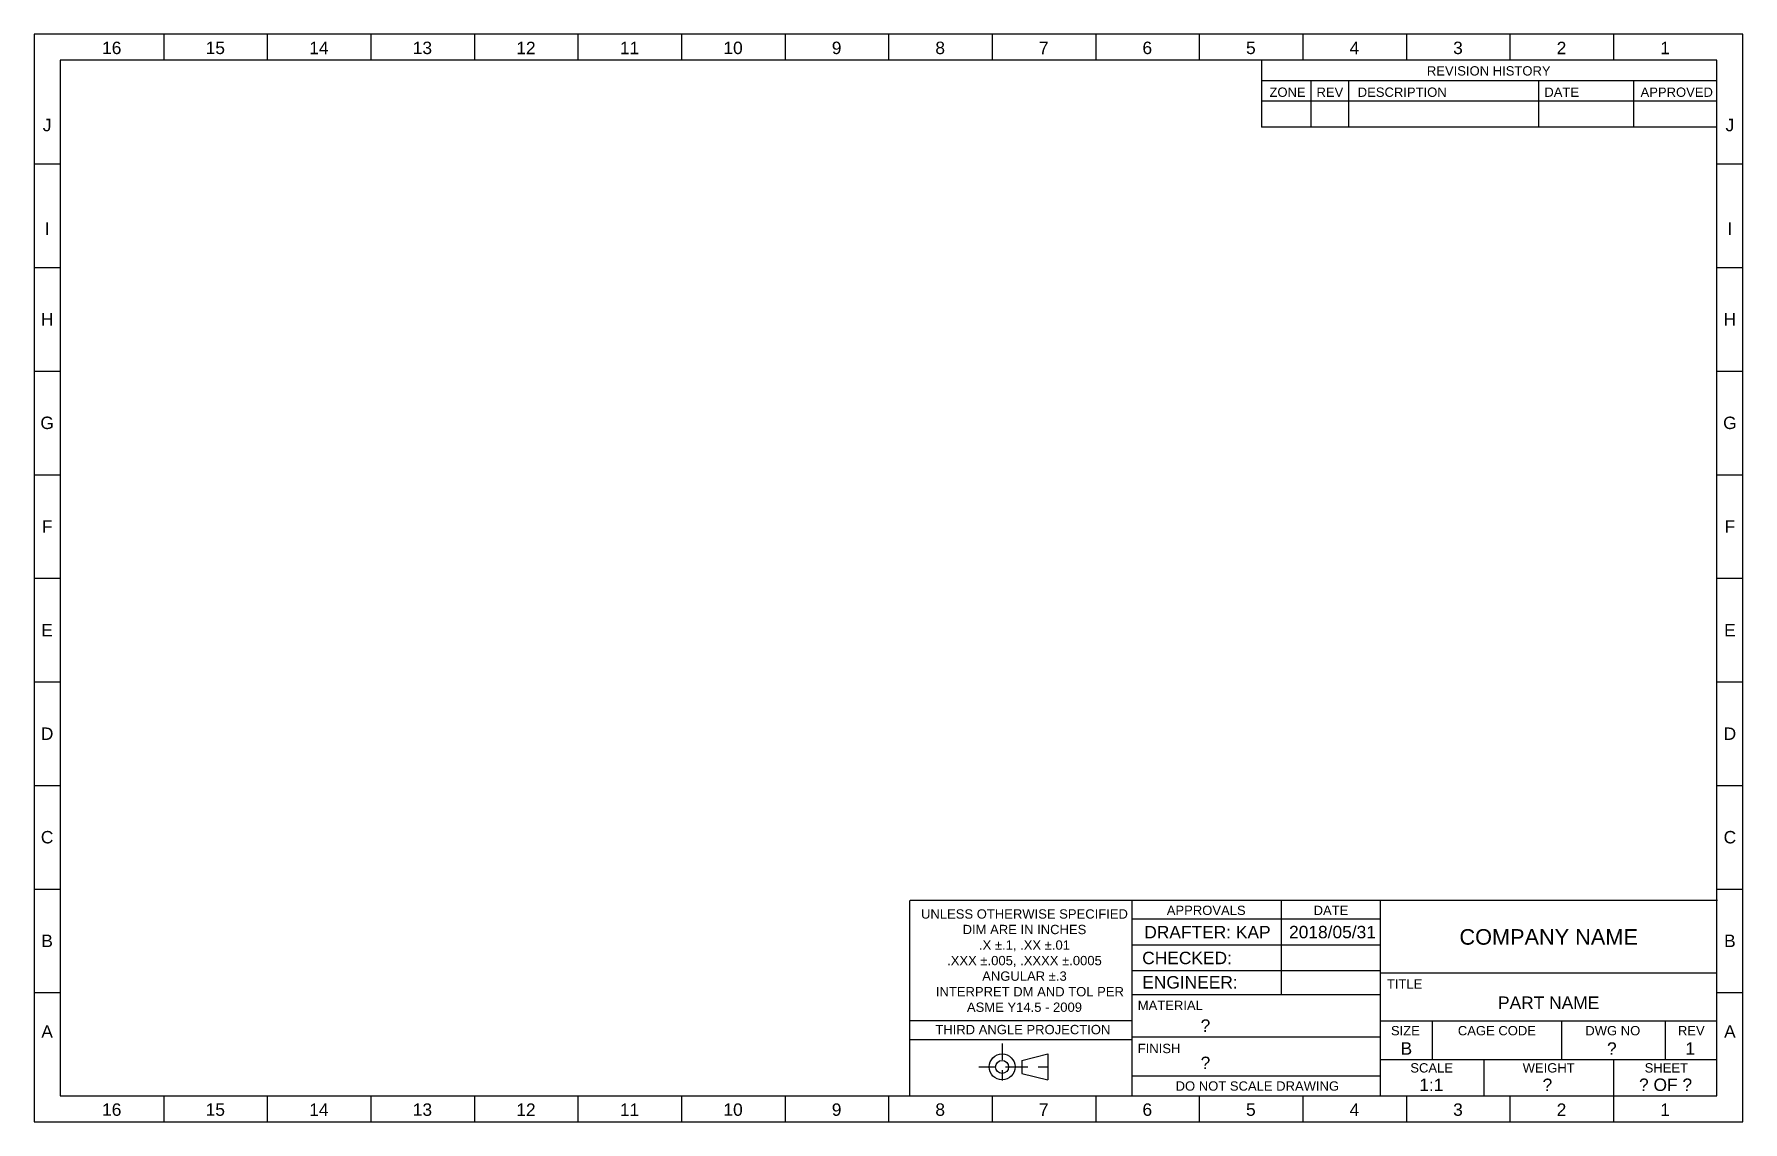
# Model space of a CAD drawing. Header units: inches. Extents: x 0.2 to 16.8, y 0.2 to 10.8.
import ezdxf

# ---------------------------------------------------------------- set-up
doc = ezdxf.new("R2010")
doc.units = ezdxf.units.IN
doc.header["$LTSCALE"] = 0.5
doc.header["$MEASUREMENT"] = 0
doc.linetypes.add('CENTER', pattern=[2, 1.25, -0.25, 0.25, -0.25])
for name, color, linetype in [('Center', 7, 'CENTER'), ('Dimension', 7, 'Continuous'), ('Visible', 1, 'Continuous')]:
    doc.layers.add(name, color=color, linetype=linetype)
doc.styles.get("Standard").update_dxf_attribs({"font": 'arial.ttf', "height": 0.12})
doc.styles.add('vert', font='arial.ttf', dxfattribs={"height": 0.12})

msp = doc.modelspace()

# ---------------------------------------------------------------- linework, layer by layer
at = {"layer": 'Center', "ltscale": 0.25}
for p, q in [((9.597, 1.005), (9.597, 0.555)), ((9.372, 0.78), (9.822, 0.78)), ((9.688, 0.78), (10.138, 0.78))]:
    msp.add_line(p, q, dxfattribs=at)
at = {"layer": 'Dimension'}
for p, q in [((9.788, 0.843), (10.038, 0.905)), ((9.788, 0.843), (9.788, 0.718)), ((10.038, 0.905), (10.038, 0.655)), ((9.788, 0.718), (10.038, 0.655))]:
    msp.add_line(p, q, dxfattribs=at)
for radius in [0.125, 0.0625]:
    msp.add_circle((9.597, 0.78), radius, dxfattribs=at)
at = {"layer": 'Visible'}
for p, q in [((1.501, 10.75), (1.501, 10.5)), ((2.501, 10.75), (2.501, 10.5)), ((3.501, 10.75), (3.501, 10.5)), ((4.501, 10.75), (4.501, 10.5)), ((5.501, 10.75), (5.501, 10.5)), ((6.501, 10.75), (6.501, 10.5)), ((7.501, 10.75), (7.501, 10.5)), ((8.501, 10.75), (8.501, 10.5)), ((9.501, 10.75), (9.501, 10.5)), ((10.501, 10.75), (10.501, 10.5)), ((11.501, 10.75), (11.501, 10.5)), ((12.501, 10.75), (12.501, 10.5)), ((13.501, 10.75), (13.501, 10.5)), ((14.501, 10.75), (14.501, 10.5)), ((15.501, 10.75), (15.501, 10.5)), ((12.102, 10.5), (12.102, 9.853)), ((16.5, 10.301), (12.102, 10.301)), ((12.577, 10.301), (12.577, 9.853)), ((12.942, 10.301), (12.942, 9.853)), ((14.776, 10.301), (14.776, 9.853)), ((15.693, 10.301), (15.693, 9.853)), ((16.5, 10.103), (12.102, 10.103)), ((16.5, 9.853), (12.102, 9.853)), ((0.25, 9.497), (0.5, 9.497)), ((16.5, 9.497), (16.75, 9.497)), ((0.25, 8.497), (0.5, 8.497)), ((16.5, 8.497), (16.75, 8.497)), ((0.25, 7.497), (0.5, 7.497)), ((16.5, 7.497), (16.75, 7.497)), ((0.25, 6.497), (0.5, 6.497)), ((16.5, 6.497), (16.75, 6.497)), ((0.25, 5.497), (0.5, 5.497)), ((16.5, 5.497), (16.75, 5.497)), ((0.25, 4.497), (0.5, 4.497)), ((16.5, 4.497), (16.75, 4.497)), ((0.25, 3.497), (0.5, 3.497)), ((16.5, 3.497), (16.75, 3.497)), ((0.25, 2.497), (0.5, 2.497)), ((16.5, 2.497), (16.75, 2.497)), ((8.704, 2.385), (8.704, 0.5)), ((16.507, 2.385), (8.71, 2.385)), ((10.85, 2.385), (10.85, 0.5)), ((12.292, 2.385), (12.292, 1.477)), ((13.25, 1.5), (13.25, 2.385)), ((13.25, 2.206), (10.85, 2.206)), ((13.25, 1.956), (10.85, 1.956)), ((13.25, 1.706), (10.85, 1.706)), ((13.25, 1.688), (16.5, 1.688)), ((0.25, 1.497), (0.5, 1.497)), ((13.25, 1), (13.25, 1.5)), ((16.5, 1.497), (16.75, 1.497)), ((13.25, 1.477), (10.85, 1.477)), ((8.71, 1.228), (10.856, 1.228)), ((13.25, 1.224), (16.5, 1.224)), ((13.75, 1.224), (13.75, 0.852)), ((15, 1.224), (15, 0.852)), ((16, 1.224), (16, 0.852)), ((8.71, 1.045), (10.856, 1.045)), ((13.25, 1.067), (10.85, 1.067)), ((13.25, 0.5), (13.25, 1)), ((13.25, 0.852), (16.5, 0.852)), ((14.25, 0.852), (14.25, 0.5)), ((15.5, 0.852), (15.5, 0.5)), ((10.85, 0.693), (13.25, 0.693)), ((1.501, 0.5), (1.501, 0.25)), ((2.501, 0.5), (2.501, 0.25)), ((3.501, 0.5), (3.501, 0.25)), ((4.501, 0.5), (4.501, 0.25)), ((5.501, 0.5), (5.501, 0.25)), ((6.501, 0.5), (6.501, 0.25)), ((7.501, 0.5), (7.501, 0.25)), ((8.501, 0.5), (8.501, 0.25)), ((9.501, 0.5), (9.501, 0.25)), ((10.501, 0.5), (10.501, 0.25)), ((11.501, 0.5), (11.501, 0.25)), ((12.501, 0.5), (12.501, 0.25)), ((13.501, 0.5), (13.501, 0.25)), ((14.501, 0.5), (14.501, 0.25)), ((15.501, 0.5), (15.501, 0.25))]:
    msp.add_line(p, q, dxfattribs=at)
for points in [[(0.25, 0.25), (16.75, 0.25), (16.75, 10.75), (0.25, 10.75)], [(0.5, 0.5), (16.5, 0.5), (16.5, 10.5), (0.5, 10.5)]]:
    msp.add_lwpolyline(points, close=True, dxfattribs=at)

# ---------------------------------------------------------------- texts
at = {"layer": 'Center', "char_height": 0.09, "attachment_point": 1, "style": 'vert'}
for s, insert, width in [('REVISION HISTORY', (13.699, 10.441), 3.04654), ('ZONE   REV    DESCRIPTION                           DATE                 APPROVED', (12.179, 10.235), 5.48906)]:
    msp.add_mtext(s, dxfattribs=dict(at, insert=insert, width=width))
at = {"layer": 'Dimension', "char_height": 0.12, "attachment_point": 5}
for s, insert, width in [('16', (0.999, 10.617), 0.99551), ('15', (1.999, 10.617), 0.99551), ('14', (2.999, 10.617), 0.99551), ('13', (3.999, 10.617), 0.99551), ('12', (4.999, 10.617), 0.99551), ('11', (5.999, 10.617), 0.99551), ('10', (6.999, 10.617), 0.99551), ('9', (7.999, 10.617), 0.99551), ('8', (8.999, 10.617), 0.99551), ('7', (9.999, 10.617), 0.99551), ('6', (10.999, 10.617), 0.99551), ('5', (11.999, 10.617), 0.99551), ('4', (12.999, 10.617), 0.99551), ('3', (13.999, 10.617), 0.99551), ('2', (14.999, 10.617), 0.99551), ('1', (15.999, 10.617), 0.99551), ('A', (0.375, 1.122), 0.25), ('A', (16.625, 1.122), 0.25), ('16', (0.999, 0.367), 0.99551), ('15', (1.999, 0.367), 0.99551), ('14', (2.999, 0.367), 0.99551), ('13', (3.999, 0.367), 0.99551), ('12', (4.999, 0.367), 0.99551), ('11', (5.999, 0.367), 0.99551), ('10', (6.999, 0.367), 0.99551), ('9', (7.999, 0.367), 0.99551), ('8', (8.999, 0.367), 0.99551), ('7', (9.999, 0.367), 0.99551), ('6', (10.999, 0.367), 0.99551), ('5', (11.999, 0.367), 0.99551), ('4', (12.999, 0.367), 0.99551), ('3', (13.999, 0.367), 0.99551), ('2', (14.999, 0.367), 0.99551), ('1', (15.999, 0.367), 0.99551)]:
    msp.add_mtext(s, dxfattribs=dict(at, insert=insert, width=width))
at = {"layer": 'Dimension', "style": 'vert'}
for s, insert, char_height, width, attachment_point in [('J', (0.375, 9.872), 0.12, 0.25, 5), ('J', (16.625, 9.872), 0.12, 0.25, 5), ('I', (0.375, 8.872), 0.12, 0.25, 5), ('I', (16.625, 8.872), 0.12, 0.25, 5), ('H', (0.375, 7.997), 0.12, 0.25, 5), ('H', (16.625, 7.997), 0.12, 0.25, 5), ('G', (0.375, 6.997), 0.12, 0.25, 5), ('G', (16.625, 6.997), 0.12, 0.25, 5), ('F', (0.375, 5.997), 0.12, 0.25, 5), ('F', (16.625, 5.997), 0.12, 0.25, 5), ('E', (0.375, 4.997), 0.12, 0.25, 5), ('E', (16.625, 4.997), 0.12, 0.25, 5), ('D', (0.375, 3.997), 0.12, 0.25, 5), ('D', (16.625, 3.997), 0.12, 0.25, 5), ('C', (0.375, 2.997), 0.12, 0.25, 5), ('C', (16.625, 2.997), 0.12, 0.25, 5), ('\\pxi1;APPROVALS', (11.523, 2.291), 0.09, 1.4428, 5), ('\\pxi1;DATE', (12.728, 2.291), 0.09, 1.4428, 5), ('{\\H0.75x;UNLESS OTHERWISE SPECIFIED\\PDIM ARE IN INCHES\\P.X %%P.1, .XX %%P.01\\P.XXX %%P.005, .XXXX %%P.0005\\PANGULAR %%P.3\\P   INTERPRET DM AND TOL PER\\PASME Y14.5 - 2009}', (9.813, 1.806), 0.12, 2.06137, 5), ('\\pxi1;2018/05/31', (12.248, 2.081), 0.12, 1.4428, 4), ('B', (0.375, 1.997), 0.12, 0.25, 5), ('\\pxi1;DRAFTER: KAP', (10.85, 2.081), 0.12, 1.4428, 4), ('COMPANY NAME', (14.875, 2.034), 0.15, 3.25, 5), ('B', (16.625, 1.997), 0.12, 0.25, 5), ('\\pxi1;CHECKED:  ', (10.83, 1.831), 0.12, 1.4428, 4), ('\\pxi1;ENGINEER:  ', (10.83, 1.596), 0.12, 1.4428, 4), ('\\pxi1;TITLE', (13.223, 1.625), 0.09, 0.54048, 1), ('MATERIAL', (10.907, 1.419), 0.09, 1.4428, 1), ('PART NAME', (14.875, 1.4), 0.12, 3.25, 5), ('THIRD ANGLE PROJECTION', (8.952, 1.14), 0.09, 2.14584, 4), ('?', (11.561, 1.178), 0.12, 1.24402, 5), ('SIZE', (13.352, 1.175), 0.09, 0.49751, 1), ('CAGE CODE', (13.998, 1.175), 0.09, 0.80635, 1), ('DWG NO', (15.229, 1.175), 0.09, 0.58285, 1), ('REV', (16.123, 1.175), 0.09, 0.49751, 1), ('FINISH', (10.907, 1.003), 0.09, 1.4428, 1), ('B', (13.445, 1.018), 0.12, 0.60136, 1), ('?', (15.485, 0.957), 0.12, 0.60136, 5), ('1', (16.196, 1.018), 0.12, 0.60136, 1), ('?', (11.561, 0.819), 0.12, 1.24402, 5), ('SCALE', (13.539, 0.816), 0.09, 0.49751, 1), ('1:1', (13.742, 0.607), 0.12, 0.60136, 5), ('WEIGHT', (14.624, 0.816), 0.09, 0.49751, 1), ('?', (14.863, 0.607), 0.12, 0.60136, 5), ('\\pxi-1,l2;? OF ?', (15.944, 0.607), 0.12, 0.99961, 5), ('SHEET', (15.802, 0.816), 0.09, 0.49751, 1), ('\\pxi1;DO NOT SCALE DRAWING', (12.017, 0.595), 0.09, 2.04557, 5)]:
    msp.add_mtext(s, dxfattribs=dict(at, insert=insert, char_height=char_height, width=width, attachment_point=attachment_point))

doc.saveas('drawing.dxf')
